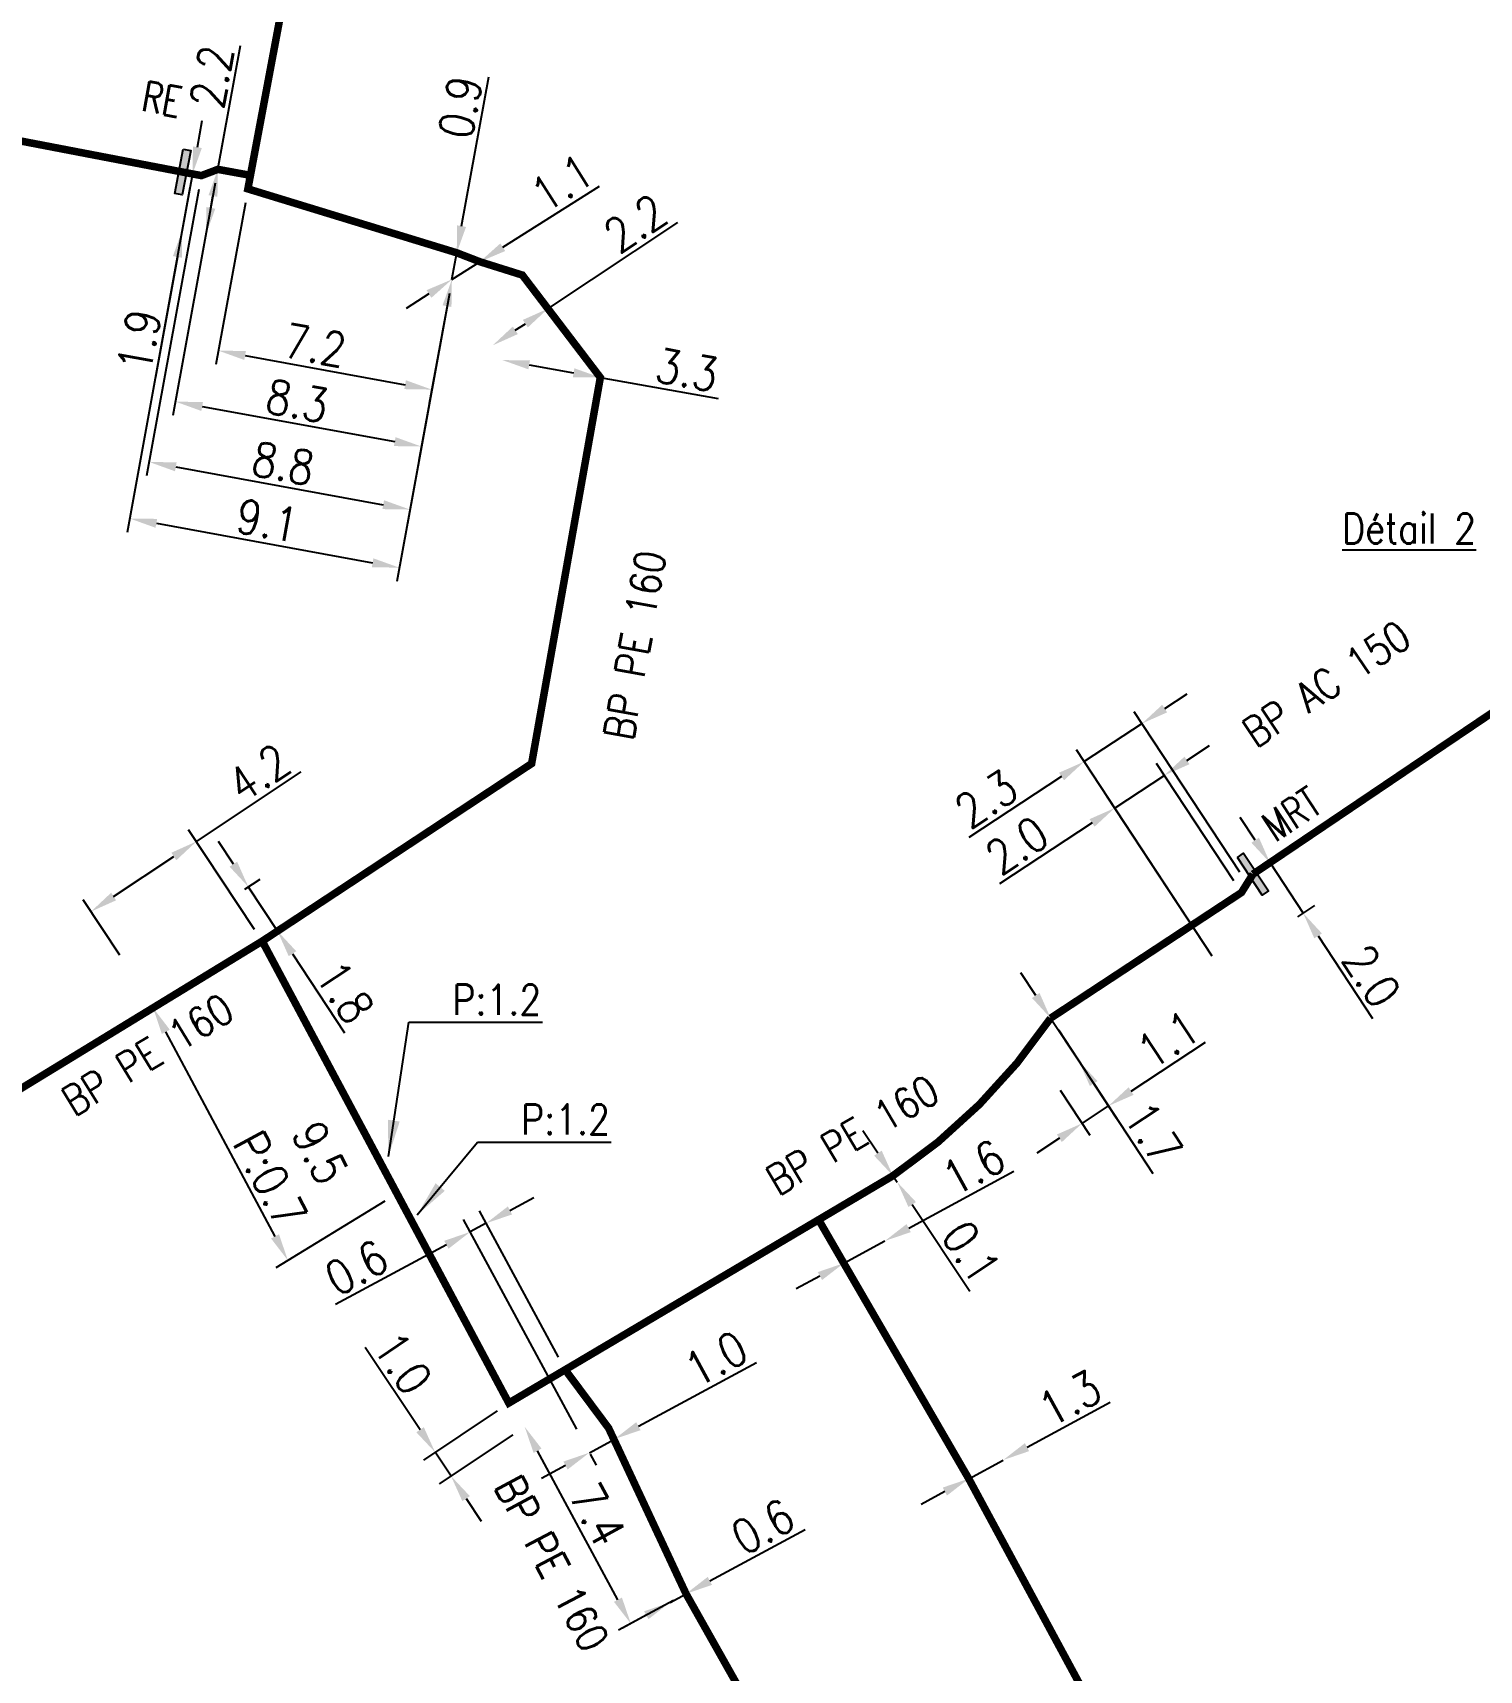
# Model space of a CAD drawing. Header units: millimetres. Extents: x 183997 to 185000, y 127999 to 129007.
# Drawn here: x 184373.4 to 184421.4, y 128464.9 to 128519.2 of the extents above; entities that cross this region are included whole.
import ezdxf
from ezdxf.enums import TextEntityAlignment as Align

# ---------------------------------------------------------------- set-up
doc = ezdxf.new("R2010")
doc.units = ezdxf.units.MM
doc.header["$PDMODE"] = 34
doc.linetypes.add('L_25_AP', pattern=[2000, 1000, 1000])
doc.linetypes.add('L_25_PE', pattern=[2000, 1000, 1000])
doc.layers.get('0').update_dxf_attribs({"linetype": 'CONTINUOUS'})
doc.layers.get('DEFPOINTS').update_dxf_attribs({"linetype": 'CONTINUOUS'})
for name, color, linetype in [('L_150', 1, 'CONTINUOUS'), ('L_340', 7, 'CONTINUOUS'), ('L_900', 7, 'CONTINUOUS')]:
    doc.layers.add(name, color=color, linetype=linetype)
doc.styles.add('G_ROMANS', font='ROMANS.SHX', dxfattribs={"width": 0.75})
doc.styles.get("Standard").update_dxf_attribs({"font": 'romans.shx', "width": 0.85})
doc.dimstyles.get("Standard").update_dxf_attribs({"dimtxt": 1.5, "dimasz": 1.2, "dimexe": 0.625, "dimexo": 0.625, "dimgap": 0.25, "dimtad": 1, "dimdec": 1, "dimzin": 0, "dimdsep": 46, "dimtxsty": 'Standard', "dimcen": -0.5, "dimadec": 0, "dimazin": 0, "dimtfac": 1, "dimtdec": 1, "dimtmove": 0, "dimatfit": 3, "dimfxl": 0, "dimtolj": 1, "dimtzin": 0, "dimarcsym": 0})

# ---------------------------------------------------------------- blocks, each defined once
blk = doc.blocks.new('L_340_21')
at = {"linetype": 'Continuous'}
blk.add_hatch(color=0, dxfattribs=at).paths.add_polyline_path([(0.125, 0.75), (-0.125, 0.75), (-0.125, -0.75), (0.125, -0.75)])
at = {"color": 0, "linetype": 'Continuous'}
blk.add_lwpolyline([(-0.125, 0.75), (0.125, 0.75), (0.125, -0.75), (-0.125, -0.75)], close=True, dxfattribs=at)
at = {"color": 0, "linetype": 'Continuous', "width": 0.75}
for tag, height, flags, p in [('RE', 1, 8, (0, 2)), ('DEF_LEG', 1.2, 3, (0, -5)), ('DEF_COUP', 1.2, 3, (0, -7.5)), ('DEF_TYPE', 1.2, 3, (0, -10))]:
    blk.add_attdef(tag, text='', height=height, dxfattribs=dict(at, flags=flags)).set_placement(p, align=Align.MIDDLE)
blk = doc.blocks.new('L_340_17')
at = {"linetype": 'Continuous'}
blk.add_hatch(color=0, dxfattribs=at).paths.add_polyline_path([(0.125, 0.75), (-0.125, 0.75), (-0.125, -0.75), (0.125, -0.75)])
at = {"color": 0, "linetype": 'Continuous'}
blk.add_lwpolyline([(-0.125, 0.75), (0.125, 0.75), (0.125, -0.75), (-0.125, -0.75)], close=True, dxfattribs=at)
at = {"color": 0, "linetype": 'Continuous', "width": 0.75}
for tag, height, flags, p in [('MRT', 1, 8, (0, 2.5)), ('DEF_LEG', 1.2, 3, (0, -5)), ('DEF_COUP', 1.2, 3, (0, -7.5)), ('DEF_TYPE', 1.2, 3, (0, -10))]:
    blk.add_attdef(tag, text='', height=height, dxfattribs=dict(at, flags=flags)).set_placement(p, align=Align.MIDDLE)
blk = doc.blocks.new('*D205')
at = {"layer": 'DEFPOINTS', "color": 0, "linetype": 'Continuous', "transparency": 16777216}
for p in [(184378.656, 128514.521), (184387.267, 128511.018), (184385.521, 128501.452)]:
    blk.add_point(p, dxfattribs=at)
at = {"layer": 'L_150', "color": 0, "linetype": 'Continuous', "lineweight": -2, "transparency": 16777216}
for p, q in [((184378.571, 128514.06), (184376.485, 128502.624)), ((184387.183, 128510.557), (184385.437, 128500.991)), ((184377.454, 128502.924), (184384.635, 128501.613))]:
    blk.add_line(p, q, dxfattribs=at)
at = {"layer": 'L_150', "color": 0, "linetype": 'Continuous', "transparency": 16777216}
for points in [[(184377.481, 128503.071), (184377.427, 128502.776), (184376.569, 128503.085)], [(184384.662, 128501.761), (184384.609, 128501.466), (184385.521, 128501.452)]]:
    blk.add_solid(points, dxfattribs=at)
at = {"layer": 'L_150', "color": 0, "linetype": 'Continuous', "transparency": 16777216, "insert": (184381.145, 128503.013), "char_height": 1.125, "attachment_point": 5, "rotation": 349.6577}
blk.add_mtext('\\A1;9.1', dxfattribs=at)
blk = doc.blocks.new('*D206')
at = {"layer": 'DEFPOINTS', "color": 0, "linetype": 'Continuous', "transparency": 16777216}
for p in [(184379.497, 128514.673), (184387.267, 128511.018), (184386.255, 128505.473)]:
    blk.add_point(p, dxfattribs=at)
at = {"layer": 'L_150', "color": 0, "linetype": 'Continuous', "lineweight": -2, "transparency": 16777216}
for p, q in [((184379.412, 128514.212), (184378.005, 128506.502)), ((184387.183, 128510.557), (184386.171, 128505.012)), ((184378.975, 128506.802), (184385.369, 128505.635))]:
    blk.add_line(p, q, dxfattribs=at)
at = {"layer": 'L_150', "color": 0, "linetype": 'Continuous', "transparency": 16777216}
for points in [[(184379.002, 128506.949), (184378.948, 128506.654), (184378.09, 128506.963)], [(184385.396, 128505.783), (184385.342, 128505.487), (184386.255, 128505.473)]]:
    blk.add_solid(points, dxfattribs=at)
at = {"layer": 'L_150', "color": 0, "linetype": 'Continuous', "transparency": 16777216, "insert": (184382.13, 128506.988), "char_height": 1.125, "attachment_point": 5, "rotation": 349.6577}
blk.add_mtext('\\A1;8.3', dxfattribs=at)
blk = doc.blocks.new('*D209')
at = {"layer": 'DEFPOINTS', "color": 0, "linetype": 'Continuous', "transparency": 16777216}
for p in [(184378.951, 128514.467), (184387.267, 128511.018), (184385.873, 128503.381)]:
    blk.add_point(p, dxfattribs=at)
at = {"layer": 'L_150', "color": 0, "linetype": 'Continuous', "lineweight": -2, "transparency": 16777216}
for p, q in [((184378.867, 128514.006), (184377.132, 128504.5)), ((184387.183, 128510.557), (184385.789, 128502.92)), ((184378.101, 128504.799), (184384.988, 128503.543))]:
    blk.add_line(p, q, dxfattribs=at)
at = {"layer": 'L_150', "color": 0, "linetype": 'Continuous', "transparency": 16777216}
for points in [[(184378.128, 128504.947), (184378.074, 128504.652), (184377.216, 128504.961)], [(184385.014, 128503.69), (184384.961, 128503.395), (184385.873, 128503.381)]]:
    blk.add_solid(points, dxfattribs=at)
at = {"layer": 'L_150', "color": 0, "linetype": 'Continuous', "transparency": 16777216, "insert": (184381.666, 128504.911), "char_height": 1.125, "attachment_point": 5, "rotation": 349.6577}
blk.add_mtext('\\A1;8.8', dxfattribs=at)
blk = doc.blocks.new('*D213')
at = {"layer": 'DEFPOINTS', "color": 0, "linetype": 'Continuous', "transparency": 16777216}
for p in [(184378.656, 128514.521), (184378.656, 128514.521), (184378.315, 128512.652)]:
    blk.add_point(p, dxfattribs=at)
at = {"layer": 'L_150', "color": 0, "linetype": 'Continuous', "lineweight": -2, "transparency": 16777216}
for p, q in [((184378.817, 128515.407), (184378.979, 128516.292)), ((184378.656, 128514.521), (184378.315, 128512.652)), ((184378.153, 128511.767), (184377.424, 128507.77))]:
    blk.add_line(p, q, dxfattribs=at)
at = {"layer": 'L_150', "color": 0, "linetype": 'Continuous', "transparency": 16777216}
for points in [[(184378.67, 128515.434), (184378.965, 128515.38), (184378.656, 128514.521)], [(184378.005, 128511.794), (184378.301, 128511.74), (184378.315, 128512.652)]]:
    blk.add_solid(points, dxfattribs=at)
at = {"layer": 'L_150', "color": 0, "linetype": 'Continuous', "transparency": 16777216, "insert": (184376.883, 128508.985), "char_height": 1.125, "attachment_point": 5, "rotation": 79.6577}
blk.add_mtext('\\A1;1.9', dxfattribs=at)
blk = doc.blocks.new('*D219')
at = {"layer": 'DEFPOINTS', "color": 0, "linetype": 'Continuous', "transparency": 16777216}
for p in [(184388.947, 128508.342), (184388.947, 128508.342), (184392.196, 128507.764)]:
    blk.add_point(p, dxfattribs=at)
at = {"layer": 'L_150', "color": 0, "linetype": 'Continuous', "lineweight": -2, "transparency": 16777216}
for p, q in [((184389.833, 128508.184), (184391.31, 128507.921)), ((184392.196, 128507.764), (184396.11, 128507.067))]:
    blk.add_line(p, q, dxfattribs=at)
at = {"layer": 'L_150', "color": 0, "linetype": 'Continuous', "transparency": 16777216}
for points in [[(184389.859, 128508.332), (184389.807, 128508.036), (184388.947, 128508.342)], [(184391.336, 128508.069), (184391.284, 128507.774), (184392.196, 128507.764)]]:
    blk.add_solid(points, dxfattribs=at)
at = {"layer": 'L_150', "color": 0, "linetype": 'Continuous', "transparency": 16777216, "insert": (184395.07, 128508.014), "char_height": 1.125, "attachment_point": 5, "rotation": 349.9074}
blk.add_mtext('\\A1;3.3', dxfattribs=at)
blk = doc.blocks.new('*D220')
at = {"layer": 'DEFPOINTS', "color": 0, "linetype": 'Continuous', "transparency": 16777216}
for p in [(184390.456, 128510.049), (184388.624, 128508.832), (184388.624, 128508.832)]:
    blk.add_point(p, dxfattribs=at)
at = {"layer": 'L_150', "color": 0, "linetype": 'Continuous', "lineweight": -2, "transparency": 16777216}
for p, q in [((184390.456, 128510.049), (184394.765, 128512.914)), ((184389.373, 128509.33), (184389.706, 128509.551))]:
    blk.add_line(p, q, dxfattribs=at)
at = {"layer": 'L_150', "color": 0, "linetype": 'Continuous', "transparency": 16777216}
for points in [[(184389.623, 128509.676), (184389.789, 128509.426), (184390.456, 128510.049)], [(184389.29, 128509.455), (184389.456, 128509.205), (184388.624, 128508.832)]]:
    blk.add_solid(points, dxfattribs=at)
at = {"layer": 'L_150', "color": 0, "linetype": 'Continuous', "transparency": 16777216, "insert": (184393.36, 128512.88), "char_height": 1.125, "attachment_point": 5, "rotation": 33.6126}
blk.add_mtext('\\A1;2.2', dxfattribs=at)
blk = doc.blocks.new('*D221')
at = {"layer": 'DEFPOINTS', "color": 0, "linetype": 'Continuous', "transparency": 16777216}
for p in [(184387.428, 128511.904), (184387.267, 128511.019), (184387.267, 128511.019)]:
    blk.add_point(p, dxfattribs=at)
at = {"layer": 'L_150', "color": 0, "linetype": 'Continuous', "lineweight": -2, "transparency": 16777216}
for p, q in [((184387.59, 128512.789), (184388.495, 128517.748)), ((184387.267, 128511.019), (184387.428, 128511.904)), ((184387.105, 128510.133), (184386.944, 128509.248))]:
    blk.add_line(p, q, dxfattribs=at)
at = {"layer": 'L_150', "color": 0, "linetype": 'Continuous', "transparency": 16777216}
for points in [[(184387.442, 128512.816), (184387.737, 128512.762), (184387.428, 128511.904)], [(184386.958, 128510.16), (184387.253, 128510.106), (184387.267, 128511.019)]]:
    blk.add_solid(points, dxfattribs=at)
at = {"layer": 'L_150', "color": 0, "linetype": 'Continuous', "transparency": 16777216, "insert": (184387.548, 128516.735), "char_height": 1.125, "attachment_point": 5, "rotation": 79.6577}
blk.add_mtext('\\A1;0.9', dxfattribs=at)
blk = doc.blocks.new('*D222')
at = {"layer": 'DEFPOINTS', "color": 0, "linetype": 'Continuous', "transparency": 16777216}
for p in [(184409.275, 128493.473), (184413.483, 128490.667), (184412.77, 128488.163)]:
    blk.add_point(p, dxfattribs=at)
at = {"layer": 'L_150', "color": 0, "linetype": 'Continuous', "lineweight": -2, "transparency": 16777216}
for p, q in [((184411.675, 128495.052), (184412.426, 128495.547)), ((184413.225, 128491.059), (184410.665, 128494.949)), ((184410.923, 128494.558), (184409.275, 128493.473)), ((184412.512, 128488.554), (184409.017, 128493.865)), ((184408.523, 128492.979), (184405.449, 128490.955))]:
    blk.add_line(p, q, dxfattribs=at)
at = {"layer": 'L_150', "color": 0, "linetype": 'Continuous', "transparency": 16777216}
for points in [[(184411.592, 128495.178), (184411.757, 128494.927), (184410.923, 128494.558)], [(184408.441, 128493.104), (184408.606, 128492.853), (184409.275, 128493.473)]]:
    blk.add_solid(points, dxfattribs=at)
at = {"layer": 'L_150', "color": 0, "linetype": 'Continuous', "transparency": 16777216, "insert": (184406.03, 128492.236), "char_height": 1.125, "attachment_point": 5, "rotation": 33.3482}
blk.add_mtext('\\A1;2.0', dxfattribs=at)
blk = doc.blocks.new('*D224')
at = {"layer": 'DEFPOINTS', "color": 0, "linetype": 'Continuous', "transparency": 16777216}
for p in [(184388.196, 128511.607), (184387.267, 128511.019), (184387.267, 128511.019)]:
    blk.add_point(p, dxfattribs=at)
at = {"layer": 'L_150', "color": 0, "linetype": 'Continuous', "lineweight": -2, "transparency": 16777216}
for p, q in [((184388.956, 128512.088), (184392.164, 128514.12)), ((184387.267, 128511.019), (184388.196, 128511.607)), ((184386.506, 128510.537), (184385.746, 128510.056))]:
    blk.add_line(p, q, dxfattribs=at)
at = {"layer": 'L_150', "color": 0, "linetype": 'Continuous', "transparency": 16777216}
for points in [[(184388.876, 128512.215), (184389.037, 128511.962), (184388.196, 128511.607)], [(184386.426, 128510.664), (184386.587, 128510.41), (184387.267, 128511.019)]]:
    blk.add_solid(points, dxfattribs=at)
at = {"layer": 'L_150', "color": 0, "linetype": 'Continuous', "transparency": 16777216, "insert": (184390.931, 128514.227), "char_height": 1.125, "attachment_point": 5, "rotation": 32.3413}
blk.add_mtext('\\A1;1.1', dxfattribs=at)
blk = doc.blocks.new('*D225')
at = {"layer": 'DEFPOINTS', "color": 0, "linetype": 'Continuous', "transparency": 16777216}
for p in [(184379.497, 128514.673), (184379.102, 128512.509), (184379.102, 128512.509)]:
    blk.add_point(p, dxfattribs=at)
at = {"layer": 'L_150', "color": 0, "linetype": 'Continuous', "lineweight": -2, "transparency": 16777216}
for p, q in [((184379.497, 128514.673), (184380.247, 128518.784)), ((184379.263, 128513.394), (184379.335, 128513.787))]:
    blk.add_line(p, q, dxfattribs=at)
at = {"layer": 'L_150', "color": 0, "linetype": 'Continuous', "transparency": 16777216}
for points in [[(184379.187, 128513.814), (184379.483, 128513.761), (184379.497, 128514.673)], [(184379.116, 128513.421), (184379.411, 128513.367), (184379.102, 128512.509)]]:
    blk.add_solid(points, dxfattribs=at)
at = {"layer": 'L_150', "color": 0, "linetype": 'Continuous', "transparency": 16777216, "insert": (184379.295, 128517.748), "char_height": 1.125, "attachment_point": 5, "rotation": 79.6577}
blk.add_mtext('\\A1;2.2', dxfattribs=at)
blk = doc.blocks.new('*D229')
at = {"layer": 'DEFPOINTS', "color": 0, "linetype": 'Continuous', "transparency": 16777216}
for p in [(184401.642, 128479.101), (184401.642, 128479.101), (184400.279, 128478.364)]:
    blk.add_point(p, dxfattribs=at)
at = {"layer": 'L_150', "color": 0, "linetype": 'Continuous', "lineweight": -2, "transparency": 16777216}
for p, q in [((184402.434, 128479.528), (184405.931, 128481.418)), ((184400.279, 128478.364), (184401.642, 128479.101)), ((184399.487, 128477.936), (184398.695, 128477.508))]:
    blk.add_line(p, q, dxfattribs=at)
at = {"layer": 'L_150', "color": 0, "linetype": 'Continuous', "transparency": 16777216}
for points in [[(184402.363, 128479.66), (184402.505, 128479.396), (184401.642, 128479.101)], [(184399.416, 128478.068), (184399.558, 128477.804), (184400.279, 128478.364)]]:
    blk.add_solid(points, dxfattribs=at)
at = {"layer": 'L_150', "color": 0, "linetype": 'Continuous', "transparency": 16777216, "insert": (184404.588, 128481.544), "char_height": 1.125, "attachment_point": 5, "rotation": 28.3833}
blk.add_mtext('\\A1;1.6', dxfattribs=at)
blk = doc.blocks.new('*D230')
at = {"layer": 'DEFPOINTS', "color": 0, "linetype": 'Continuous', "transparency": 16777216}
for p in [(184375.287, 128490.037), (184380.97, 128489.052), (184376.502, 128488.196)]:
    blk.add_point(p, dxfattribs=at)
at = {"layer": 'L_150', "color": 0, "linetype": 'Continuous', "lineweight": -2, "transparency": 16777216}
for p, q in [((184378.784, 128492.362), (184382.264, 128494.675)), ((184380.712, 128489.443), (184378.526, 128492.753)), ((184376.036, 128490.535), (184378.035, 128491.864)), ((184376.244, 128488.588), (184375.028, 128490.428))]:
    blk.add_line(p, q, dxfattribs=at)
at = {"layer": 'L_150', "color": 0, "linetype": 'Continuous', "transparency": 16777216}
for points in [[(184377.952, 128491.989), (184378.118, 128491.739), (184378.784, 128492.362)], [(184375.953, 128490.66), (184376.119, 128490.41), (184375.287, 128490.037)]]:
    blk.add_solid(points, dxfattribs=at)
at = {"layer": 'L_150', "color": 0, "linetype": 'Continuous', "transparency": 16777216, "insert": (184380.859, 128494.641), "char_height": 1.125, "attachment_point": 5, "rotation": 33.6126}
blk.add_mtext('\\A1;4.2', dxfattribs=at)
blk = doc.blocks.new('*D231')
at = {"layer": 'DEFPOINTS', "color": 0, "linetype": 'Continuous', "transparency": 16777216}
for p in [(184391.635, 128472.438), (184392.471, 128472.89), (184391.831, 128472.074)]:
    blk.add_point(p, dxfattribs=at)
at = {"layer": 'L_150', "color": 0, "linetype": 'Continuous', "lineweight": -2, "transparency": 16777216}
for p, q in [((184393.46, 128472.953), (184397.376, 128475.067)), ((184391.831, 128472.074), (184392.668, 128472.526)), ((184392.694, 128472.477), (184392.89, 128472.113)), ((184391.858, 128472.026), (184392.054, 128471.662)), ((184391.039, 128471.647), (184390.247, 128471.22))]:
    blk.add_line(p, q, dxfattribs=at)
at = {"layer": 'L_150', "color": 0, "linetype": 'Continuous', "transparency": 16777216}
for points in [[(184393.388, 128473.085), (184393.531, 128472.821), (184392.668, 128472.526)], [(184390.968, 128471.779), (184391.111, 128471.515), (184391.831, 128472.074)]]:
    blk.add_solid(points, dxfattribs=at)
at = {"layer": 'L_150', "color": 0, "linetype": 'Continuous', "transparency": 16777216, "insert": (184396.033, 128475.194), "char_height": 1.125, "attachment_point": 5, "rotation": 28.3559}
blk.add_mtext('\\A1;1.0', dxfattribs=at)
blk = doc.blocks.new('*D232')
at = {"layer": 'DEFPOINTS', "color": 0, "linetype": 'Continuous', "transparency": 16777216}
for p in [(184401.913, 128481.267), (184402.052, 128481.059), (184402.052, 128481.059)]:
    blk.add_point(p, dxfattribs=at)
at = {"layer": 'L_150', "color": 0, "linetype": 'Continuous', "lineweight": -2, "transparency": 16777216}
for p, q in [((184401.413, 128482.015), (184400.913, 128482.763)), ((184401.913, 128481.267), (184402.052, 128481.059)), ((184402.552, 128480.31), (184404.469, 128477.44))]:
    blk.add_line(p, q, dxfattribs=at)
at = {"layer": 'L_150', "color": 0, "linetype": 'Continuous', "transparency": 16777216}
for points in [[(184401.538, 128482.098), (184401.288, 128481.932), (184401.913, 128481.267)], [(184402.676, 128480.394), (184402.427, 128480.227), (184402.052, 128481.059)]]:
    blk.add_solid(points, dxfattribs=at)
at = {"layer": 'L_150', "color": 0, "linetype": 'Continuous', "transparency": 16777216, "insert": (184404.508, 128478.732), "char_height": 1.125, "attachment_point": 5, "rotation": 303.7388}
blk.add_mtext('\\A1;0.1', dxfattribs=at)
blk = doc.blocks.new('*D233')
at = {"layer": 'DEFPOINTS', "color": 0, "linetype": 'Continuous', "transparency": 16777216}
for p in [(184405.571, 128471.829), (184405.571, 128471.829), (184404.428, 128471.211)]:
    blk.add_point(p, dxfattribs=at)
at = {"layer": 'L_150', "color": 0, "linetype": 'Continuous', "lineweight": -2, "transparency": 16777216}
for p, q in [((184406.363, 128472.257), (184409.127, 128473.75)), ((184404.428, 128471.211), (184405.571, 128471.829)), ((184403.636, 128470.783), (184402.844, 128470.355))]:
    blk.add_line(p, q, dxfattribs=at)
at = {"layer": 'L_150', "color": 0, "linetype": 'Continuous', "transparency": 16777216}
for points in [[(184406.292, 128472.389), (184406.434, 128472.125), (184405.571, 128471.829)], [(184403.564, 128470.915), (184403.707, 128470.651), (184404.428, 128471.211)]]:
    blk.add_solid(points, dxfattribs=at)
at = {"layer": 'L_150', "color": 0, "linetype": 'Continuous', "transparency": 16777216, "insert": (184407.785, 128473.877), "char_height": 1.125, "attachment_point": 5, "rotation": 28.3833}
blk.add_mtext('\\A1;1.3', dxfattribs=at)
blk = doc.blocks.new('*D234')
at = {"layer": 'DEFPOINTS', "color": 0, "linetype": 'Continuous', "transparency": 16777216}
for p in [(184389.157, 128473.721), (184389.685, 128472.931), (184387.239, 128471.297)]:
    blk.add_point(p, dxfattribs=at)
at = {"layer": 'L_150', "color": 0, "linetype": 'Continuous', "lineweight": -2, "transparency": 16777216}
for p, q in [((184386.211, 128472.835), (184384.389, 128475.562)), ((184388.767, 128473.46), (184386.321, 128471.826)), ((184389.295, 128472.67), (184386.849, 128471.036)), ((184387.239, 128471.297), (184386.711, 128472.087)), ((184387.739, 128470.548), (184388.239, 128469.8))]:
    blk.add_line(p, q, dxfattribs=at)
at = {"layer": 'L_150', "color": 0, "linetype": 'Continuous', "transparency": 16777216}
for points in [[(184386.336, 128472.918), (184386.086, 128472.752), (184386.711, 128472.087)], [(184387.863, 128470.632), (184387.614, 128470.465), (184387.239, 128471.297)]]:
    blk.add_solid(points, dxfattribs=at)
at = {"layer": 'L_150', "color": 0, "linetype": 'Continuous', "transparency": 16777216, "insert": (184385.635, 128475.047), "char_height": 1.125, "attachment_point": 5, "rotation": 303.7476}
blk.add_mtext('\\A1;1.0', dxfattribs=at)
blk = doc.blocks.new('*D235')
at = {"layer": 'DEFPOINTS', "color": 0, "linetype": 'Continuous', "transparency": 16777216}
for p in [(184387.876, 128479.403), (184391.028, 128474.827), (184391.635, 128472.438)]:
    blk.add_point(p, dxfattribs=at)
at = {"layer": 'L_150', "color": 0, "linetype": 'Continuous', "lineweight": -2, "transparency": 16777216}
for p, q in [((184390.805, 128475.24), (184388.182, 128480.1)), ((184389.196, 128480.115), (184389.988, 128480.542)), ((184391.412, 128472.851), (184387.654, 128479.815)), ((184388.404, 128479.688), (184387.876, 128479.403)), ((184387.084, 128478.975), (184383.408, 128476.991))]:
    blk.add_line(p, q, dxfattribs=at)
at = {"layer": 'L_150', "color": 0, "linetype": 'Continuous', "transparency": 16777216}
for points in [[(184389.125, 128480.247), (184389.268, 128479.983), (184388.404, 128479.688)], [(184387.013, 128479.107), (184387.156, 128478.843), (184387.876, 128479.403)]]:
    blk.add_solid(points, dxfattribs=at)
at = {"layer": 'L_150', "color": 0, "linetype": 'Continuous', "transparency": 16777216, "insert": (184384.099, 128478.216), "char_height": 1.125, "attachment_point": 5, "rotation": 28.3559}
blk.add_mtext('\\A1;0.6', dxfattribs=at)
blk = doc.blocks.new('*D236')
at = {"layer": 'DEFPOINTS', "color": 0, "linetype": 'Continuous', "transparency": 16777216}
for p in [(184380, 128490.521), (184380.508, 128490.857), (184380.969, 128489.053)]:
    blk.add_point(p, dxfattribs=at)
at = {"layer": 'L_150', "color": 0, "linetype": 'Continuous', "lineweight": -2, "transparency": 16777216}
for p, q in [((184380.012, 128491.608), (184379.516, 128492.359)), ((184380.391, 128490.78), (184380.899, 128491.115)), ((184380.508, 128490.857), (184381.478, 128489.388)), ((184381.361, 128489.311), (184381.869, 128489.647)), ((184381.974, 128488.637), (184383.705, 128486.015))]:
    blk.add_line(p, q, dxfattribs=at)
at = {"layer": 'L_150', "color": 0, "linetype": 'Continuous', "transparency": 16777216}
for points in [[(184380.137, 128491.691), (184379.887, 128491.526), (184380.508, 128490.857)], [(184382.099, 128488.72), (184381.849, 128488.555), (184381.478, 128489.388)]]:
    blk.add_solid(points, dxfattribs=at)
at = {"layer": 'L_150', "color": 0, "linetype": 'Continuous', "transparency": 16777216, "insert": (184383.713, 128487.364), "char_height": 1.125, "attachment_point": 5, "rotation": 303.4374}
blk.add_mtext('\\A1;1.8', dxfattribs=at)
blk = doc.blocks.new('*D237')
at = {"layer": 'DEFPOINTS', "color": 0, "linetype": 'Continuous', "transparency": 16777216}
for p in [(184407.148, 128486.498), (184408.083, 128485.078), (184408.083, 128485.078)]:
    blk.add_point(p, dxfattribs=at)
at = {"layer": 'L_150', "color": 0, "linetype": 'Continuous', "lineweight": -2, "transparency": 16777216}
for p, q in [((184406.653, 128487.25), (184406.159, 128488.002)), ((184407.148, 128486.498), (184408.083, 128485.078)), ((184408.577, 128484.326), (184410.545, 128481.336))]:
    blk.add_line(p, q, dxfattribs=at)
at = {"layer": 'L_150', "color": 0, "linetype": 'Continuous', "transparency": 16777216}
for points in [[(184406.779, 128487.332), (184406.528, 128487.168), (184407.148, 128486.498)], [(184408.703, 128484.409), (184408.452, 128484.244), (184408.083, 128485.078)]]:
    blk.add_solid(points, dxfattribs=at)
at = {"layer": 'L_150', "color": 0, "linetype": 'Continuous', "transparency": 16777216, "insert": (184410.555, 128482.685), "char_height": 1.125, "attachment_point": 5, "rotation": 303.3482}
blk.add_mtext('\\A1;1.7', dxfattribs=at)
blk = doc.blocks.new('*D238')
at = {"layer": 'DEFPOINTS', "color": 0, "linetype": 'Continuous', "transparency": 16777216}
for p in [(184380.969, 128489.053), (184377.345, 128486.839), (184385.444, 128480.673)]:
    blk.add_point(p, dxfattribs=at)
at = {"layer": 'L_150', "color": 0, "linetype": 'Continuous', "lineweight": -2, "transparency": 16777216}
for p, q in [((184380.569, 128488.808), (184376.944, 128486.595)), ((184381.396, 128479.253), (184377.768, 128486.045)), ((184385.044, 128480.428), (184381.419, 128478.215))]:
    blk.add_line(p, q, dxfattribs=at)
at = {"layer": 'L_150', "color": 0, "linetype": 'Continuous', "transparency": 16777216}
for points in [[(184377.901, 128486.116), (184377.636, 128485.975), (184377.345, 128486.839)], [(184381.528, 128479.324), (184381.263, 128479.183), (184381.82, 128478.459)]]:
    blk.add_solid(points, dxfattribs=at)
at = {"layer": 'L_150', "color": 0, "linetype": 'Continuous', "transparency": 16777216, "insert": (184382.062, 128481.588), "char_height": 1.125, "attachment_point": 5, "rotation": 298.1027}
blk.add_mtext('\\A1;9.5\\PP:0.7', dxfattribs=at)
blk = doc.blocks.new('*D239')
at = {"layer": 'DEFPOINTS', "color": 0, "linetype": 'Continuous', "transparency": 16777216}
for p in [(184407.148, 128486.498), (184407.206, 128484.501), (184408.19, 128483.005)]:
    blk.add_point(p, dxfattribs=at)
at = {"layer": 'L_150', "color": 0, "linetype": 'Continuous', "lineweight": -2, "transparency": 16777216}
for p, q in [((184407.406, 128486.107), (184409.325, 128483.191)), ((184409.819, 128484.077), (184412.292, 128485.705)), ((184407.463, 128484.109), (184408.447, 128482.614)), ((184408.19, 128483.005), (184409.067, 128483.582)), ((184407.438, 128482.51), (184406.686, 128482.016))]:
    blk.add_line(p, q, dxfattribs=at)
at = {"layer": 'L_150', "color": 0, "linetype": 'Continuous', "transparency": 16777216}
for points in [[(184409.736, 128484.203), (184409.901, 128483.952), (184409.067, 128483.582)], [(184407.355, 128482.636), (184407.52, 128482.385), (184408.19, 128483.005)]]:
    blk.add_solid(points, dxfattribs=at)
at = {"layer": 'L_150', "color": 0, "linetype": 'Continuous', "transparency": 16777216, "insert": (184411.057, 128485.79), "char_height": 1.125, "attachment_point": 5, "rotation": 33.3482}
blk.add_mtext('\\A1;1.1', dxfattribs=at)
blk = doc.blocks.new('*D241')
at = {"layer": 'DEFPOINTS', "color": 0, "linetype": 'Continuous', "transparency": 16777216}
for p in [(184394.513, 128467.105), (184394.513, 128467.105), (184395.041, 128467.39)]:
    blk.add_point(p, dxfattribs=at)
at = {"layer": 'L_150', "color": 0, "linetype": 'Continuous', "lineweight": -2, "transparency": 16777216}
for p, q in [((184395.833, 128467.818), (184398.997, 128469.525)), ((184394.513, 128467.105), (184395.041, 128467.39)), ((184393.721, 128466.678), (184392.929, 128466.25))]:
    blk.add_line(p, q, dxfattribs=at)
at = {"layer": 'L_150', "color": 0, "linetype": 'Continuous', "transparency": 16777216}
for points in [[(184395.762, 128467.95), (184395.905, 128467.686), (184395.041, 128467.39)], [(184393.65, 128466.81), (184393.793, 128466.546), (184394.513, 128467.105)]]:
    blk.add_solid(points, dxfattribs=at)
at = {"layer": 'L_150', "color": 0, "linetype": 'Continuous', "transparency": 16777216, "insert": (184397.594, 128469.62), "char_height": 1.125, "attachment_point": 5, "rotation": 28.3559}
blk.add_mtext('\\A1;0.6', dxfattribs=at)
blk = doc.blocks.new('*D242')
at = {"layer": 'DEFPOINTS', "color": 0, "linetype": 'Continuous', "transparency": 16777216}
for p in [(184389.685, 128472.931), (184389.685, 128472.931), (184395.041, 128467.39)]:
    blk.add_point(p, dxfattribs=at)
at = {"layer": 'L_150', "color": 0, "linetype": 'Continuous', "lineweight": -2, "transparency": 16777216}
for p, q in [((184392.781, 128467.193), (184390.112, 128472.139)), ((184394.629, 128467.168), (184392.796, 128466.178))]:
    blk.add_line(p, q, dxfattribs=at)
at = {"layer": 'L_150', "color": 0, "linetype": 'Continuous', "transparency": 16777216}
for points in [[(184390.244, 128472.21), (184389.98, 128472.068), (184389.685, 128472.931)], [(184392.913, 128467.264), (184392.649, 128467.122), (184393.209, 128466.401)]]:
    blk.add_solid(points, dxfattribs=at)
at = {"layer": 'L_150', "color": 0, "linetype": 'Continuous', "transparency": 16777216, "insert": (184392.107, 128470.022), "char_height": 1.125, "attachment_point": 5, "rotation": 298.3559}
blk.add_mtext('\\A1;7.4', dxfattribs=at)
blk = doc.blocks.new('*D243')
at = {"layer": 'DEFPOINTS', "color": 0, "linetype": 'Continuous', "transparency": 16777216}
for p in [(184414.434, 128491.652), (184413.865, 128491.278), (184414.965, 128489.607)]:
    blk.add_point(p, dxfattribs=at)
at = {"layer": 'L_340', "color": 0, "linetype": 'Continuous', "lineweight": -2, "transparency": 16777216}
for p, q in [((184413.94, 128492.404), (184413.445, 128493.156)), ((184414.257, 128491.535), (184414.826, 128491.91)), ((184414.434, 128491.652), (184415.534, 128489.982)), ((184415.356, 128489.865), (184415.925, 128490.239)), ((184416.029, 128489.23), (184417.831, 128486.491))]:
    blk.add_line(p, q, dxfattribs=at)
at = {"layer": 'L_340', "color": 0, "linetype": 'Continuous', "transparency": 16777216}
for points in [[(184414.065, 128492.487), (184413.814, 128492.322), (184414.434, 128491.652)], [(184416.154, 128489.312), (184415.903, 128489.147), (184415.534, 128489.982)]]:
    blk.add_solid(points, dxfattribs=at)
at = {"layer": 'L_340', "color": 0, "linetype": 'Continuous', "transparency": 16777216, "insert": (184417.804, 128487.897), "char_height": 1.125, "attachment_point": 5, "rotation": 303.3482}
blk.add_mtext('\\A1;2.0', dxfattribs=at)
blk = doc.blocks.new('*D244')
at = {"layer": 'DEFPOINTS', "color": 0, "linetype": 'Continuous', "transparency": 16777216}
for p in [(184408.261, 128495.014), (184413.69, 128490.948), (184412.77, 128488.163)]:
    blk.add_point(p, dxfattribs=at)
at = {"layer": 'L_150', "color": 0, "linetype": 'Continuous', "lineweight": -2, "transparency": 16777216}
for p, q in [((184410.934, 128496.773), (184411.686, 128497.268)), ((184413.433, 128491.339), (184409.925, 128496.67)), ((184410.182, 128496.279), (184408.261, 128495.014)), ((184412.512, 128488.554), (184408.003, 128495.406)), ((184407.509, 128494.519), (184404.432, 128492.495))]:
    blk.add_line(p, q, dxfattribs=at)
at = {"layer": 'L_150', "color": 0, "linetype": 'Continuous', "transparency": 16777216}
for points in [[(184410.852, 128496.899), (184411.017, 128496.648), (184410.182, 128496.279)], [(184407.427, 128494.645), (184407.592, 128494.394), (184408.261, 128495.014)]]:
    blk.add_solid(points, dxfattribs=at)
at = {"layer": 'L_150', "color": 0, "linetype": 'Continuous', "transparency": 16777216, "insert": (184405.013, 128493.775), "char_height": 1.125, "attachment_point": 5, "rotation": 33.3482}
blk.add_mtext('\\A1;2.3', dxfattribs=at)
blk = doc.blocks.new('*D248')
at = {"layer": 'DEFPOINTS', "color": 0, "linetype": 'Continuous', "transparency": 16777216}
for p in [(184380.494, 128514.025), (184387.267, 128511.018), (184386.6, 128507.363)]:
    blk.add_point(p, dxfattribs=at)
at = {"layer": 'L_150', "color": 0, "linetype": 'Continuous', "lineweight": -2, "transparency": 16777216}
for p, q in [((184380.41, 128513.563), (184379.43, 128508.195)), ((184387.183, 128510.557), (184386.516, 128506.902)), ((184380.4, 128508.495), (184385.714, 128507.525))]:
    blk.add_line(p, q, dxfattribs=at)
at = {"layer": 'L_150', "color": 0, "linetype": 'Continuous', "transparency": 16777216}
for points in [[(184380.427, 128508.643), (184380.373, 128508.347), (184379.514, 128508.657)], [(184385.741, 128507.673), (184385.687, 128507.378), (184386.6, 128507.363)]]:
    blk.add_solid(points, dxfattribs=at)
at = {"layer": 'L_150', "color": 0, "linetype": 'Continuous', "transparency": 16777216, "insert": (184382.728, 128508.832), "char_height": 1.125, "attachment_point": 5, "rotation": 349.6577}
blk.add_mtext('\\A1;7.2', dxfattribs=at)

msp = doc.modelspace()

# ---------------------------------------------------------------- linework, layer by layer
at = {"layer": 'L_150', "linetype": 'L_25_PE', "const_width": 0.25, "flags": 128}
for points in [[(184114.749, 128313.706), (184117.592, 128315.571), (184131.393, 128324.444), (184146.26, 128333.198), (184171.83, 128350.228), (184185.09, 128359.121), (184206.338, 128373.372), (184206.338, 128373.372), (184213.536, 128378.264), (184226.322, 128386.803), (184238.432, 128394.551), (184250.014, 128402.366), (184261.627, 128410.361), (184281.827, 128423.635), (184293.972, 128431.549), (184310.829, 128442.791), (184322.842, 128450.523), (184346.065, 128466.061), (184353.919, 128471.254), (184365.542, 128479.315), (184371.382, 128483.198), (184380.969, 128489.053), (184389.915, 128494.948), (184392.196, 128507.764), (184392.196, 128507.764), (184390.456, 128510.049), (184389.607, 128511.164), (184388.196, 128511.607), (184387.428, 128511.904), (184380.494, 128514.025), (184383.015, 128527.46), (184384.363, 128528.119), (184386.15, 128527.879), (184390.079, 128527.129, 0.187336), (184393.714, 128527.633), (184394.414, 128528.903), (184395.664, 128535.779), (184395.93, 128542.828), (184395.894, 128543.547), (184393.837, 128547.677), (184391.99, 128549.26), (184371.666, 128584.015), (184360.613, 128602.974), (184353.646, 128615.4), (184331.747, 128652.228), (184330.343, 128654.336), (184328.732, 128655.256), (184326.706, 128654.98), (184321.56, 128651.553), (184321.56, 128651.553), (184270.444, 128616.936), (184242.383, 128598.042), (184241.72, 128597.595), (184238.528, 128595.351), (184237.762, 128594.639), (184237.269, 128593.38), (184236.751, 128590.58), (184230.802, 128559.695, 0.420912), (184233.544, 128555.743), (184238.531, 128554.552), (184239.184, 128554.462), (184239.606, 128553.772), (184252.996, 128551.266), (184266.936, 128548.521), (184280.612, 128546.039), (184294.503, 128543.399), (184308.386, 128540.885), (184323.052, 128538.222), (184338.018, 128535.338), (184356.804, 128531.793), (184380.625, 128527.611), (184382.948, 128527.099)], [(184380.97, 128489.052), (184385.444, 128480.673), (184389.157, 128473.721), (184389.157, 128473.721), (184391.028, 128474.827), (184399.444, 128479.806), (184401.913, 128481.267, 0.095712), (184407.148, 128486.498), (184413.483, 128490.667), (184413.483, 128490.667), (184413.865, 128491.278), (184413.865, 128491.278), (184413.865, 128491.278)]]:
    msp.add_lwpolyline(points, format="xyb", dxfattribs=at)
at = {"layer": 'L_150', "linetype": 'L_25_AP', "const_width": 0.25, "flags": 128}
msp.add_lwpolyline([(184413.865, 128491.278), (184422.21, 128496.909), (184430.83, 128502.735), (184431.162, 128502.959), (184430.391, 128504.124), (184433.822, 128506.395), (184433.822, 128506.395), (184437.406, 128508.768), (184481.191, 128538.059), (184482.235, 128538.768), (184484.037, 128539.99), (184485.877, 128541.642), (184487.917, 128554.297), (184487.917, 128554.297), (184488.159, 128557.544), (184488.342, 128560.012), (184488.342, 128560.012), (184488.588, 128560.247), (184488.705, 128560.551), (184488.705, 128560.551), (184488.682, 128561.393), (184488.659, 128562.234), (184487.588, 128562.479)], dxfattribs=at)
at = {"layer": 'L_150', "linetype": 'L_25_PE', "const_width": 0.25, "flags": 128}
for points in [[(184380.579, 128514.475), (184379.497, 128514.673), (184378.951, 128514.467), (184378.656, 128514.521), (184378.333, 128514.583), (184332.397, 128523.39), (184318.594, 128525.977), (184305.187, 128528.418), (184298.053, 128529.828), (184280.478, 128533.011), (184268.679, 128535.358), (184249.959, 128538.839), (184238.343, 128541.027), (184237.089, 128541.15), (184236.17, 128541.131), (184233.943, 128541.139), (184230.939, 128541.713), (184208.444, 128546.022), (184166.423, 128554.062), (184164.116, 128554.45), (184162.909, 128555.607), (184160.622, 128555.901), (184160.225, 128555.952), (184152.471, 128556.949), (184145.339, 128556.938), (184144.009, 128556.936), (184138.797, 128556.163), (184129.008, 128554.605), (184103.249, 128550.139), (184072.389, 128545.033), (184070.117, 128544.657), (184067.717, 128544.458), (184055.876, 128542.212), (184007.383, 128533.992), (184000, 128532.697)], [(184399.444, 128479.806), (184400.279, 128478.364), (184404.428, 128471.211), (184447.558, 128391.388), (184464.825, 128359.34), (184484.457, 128323.252), (184504.124, 128287.005), (184522.709, 128253.031), (184523.71, 128252.463), (184525.048, 128250.044), (184528.744, 128243.082), (184531.479, 128238.893), (184534.094, 128233.841), (184534.371, 128232.176), (184533.738, 128230.305), (184530.615, 128224.91), (184528.992, 128224.9), (184495.471, 128166.783), (184473.497, 128128.403), (184470.719, 128123.64), (184464.245, 128127.346), (184463.709, 128127.65)], [(184391.028, 128474.827), (184392.471, 128472.89), (184392.471, 128472.89), (184392.471, 128472.89), (184395.041, 128467.39), (184404.218, 128451.104), (184408.212, 128443.939), (184411.179, 128442.148), (184416.5, 128432.096), (184432.869, 128401.879), (184434.158, 128399.561), (184433.997, 128398.214), (184433.904, 128397.44), (184443.514, 128379.835), (184455.506, 128357.669), (184475.481, 128320.857), (184497.343, 128280.772), (184518.914, 128240.928), (184521.552, 128236.055), (184523.207, 128232.997), (184523.518, 128232.436), (184521.878, 128229.559), (184491.093, 128175.583), (184463.709, 128127.65), (184454.081, 128110.798), (184451.383, 128106.07), (184453.468, 128104.881), (184452.41, 128103.027), (184451.087, 128100.708)]]:
    msp.add_lwpolyline(points, dxfattribs=at)

# ---------------------------------------------------------------- block references
at = {"layer": 'L_340'}
ref = msp.add_blockref('L_340_21', (184378.333, 128514.584), dxfattribs=dict(at, rotation=349.3181956148227))
ref.add_attrib('RE', 'RE', dxfattribs={"layer": '0', "color": 0, "linetype": 'Continuous', "height": 1, "rotation": 349.3182, "style": 'G_ROMANS', "width": 0.75, "flags": 8}).set_placement((184377.645, 128517.004), align=Align.MIDDLE)
ref = msp.add_blockref('L_340_17', (184413.865, 128491.277), dxfattribs=dict(at, rotation=33.43517941476073))
ref.add_attrib('MRT', 'MRT', dxfattribs={"layer": '0', "color": 0, "linetype": 'Continuous', "height": 1, "rotation": 33.4352, "style": 'G_ROMANS', "width": 0.75, "flags": 8}).set_placement((184415.152, 128493.268), align=Align.MIDDLE)

# ---------------------------------------------------------------- texts
at = {"layer": 'L_150', "linetype": 'Continuous', "width": 0.85}
for s, rotation, p in [('BP PE 160', 79.9074, (184393.341, 128498.879)), ('BP AC 150', 33.6316, (184416.304, 128497.593)), ('BP PE 160', 31.5629, (184377.16, 128485.284)), ('BP PE 160', 30.6064, (184400.569, 128482.618)), ('BP PE 160', 298.1017, (184390.586, 128468.399))]:
    msp.add_text(s, height=1, rotation=rotation, dxfattribs=at).set_placement(p, align=Align.MIDDLE)
at = {"layer": 'L_150', "linetype": 'Continuous', "char_height": 1, "attachment_point": 4}
for insert in [(184387.284, 128487.11), (184389.566, 128483.136)]:
    msp.add_mtext('P:1.2', dxfattribs=dict(at, insert=insert))
at = {"layer": 'L_900', "insert": (184416.83, 128503.249), "char_height": 1, "attachment_point": 1}
msp.add_mtext_dynamic_manual_height_columns('{\\LDétail 2}', width=12.58629, gutter_width=5, heights=[0], dxfattribs=at)

# ---------------------------------------------------------------- dimensions: what is measured, and where the dimension line sits
at = {"layer": 'L_150', "linetype": 'Continuous'}
for base, p1, p2, angle, override, picture, middle in [((184379.102, 128512.509), (184379.497, 128514.673), (184379.102, 128512.509), 79.6577, {"dimscale": 0.75}, '*D225', (184380.033, 128517.614)), ((184387.267, 128511.018), (184387.428, 128511.904), (184387.267, 128511.018), 79.6577, {"dimscale": 0.75}, '*D221', (184388.285, 128516.601)), ((184378.656, 128514.521), (184378.315, 128512.652), (184378.656, 128514.521), 259.6577, {"dimscale": 0.75}, '*D213', (184377.621, 128508.851)), ((184387.267, 128511.018), (184388.196, 128511.607), (184387.267, 128511.018), 32.3413, {"dimscale": 0.75}, '*D224', (184391.333, 128513.593)), ((184385.521, 128501.452), (184378.656, 128514.521), (184387.267, 128511.018), 169.6577, {"dimscale": 0.75}, '*D205', (184381.01, 128502.275)), ((184385.873, 128503.381), (184378.951, 128514.467), (184387.267, 128511.018), 169.6577, {"dimscale": 0.75}, '*D209', (184381.531, 128504.173)), ((184386.255, 128505.473), (184379.497, 128514.673), (184387.267, 128511.018), 169.6577, {"dimscale": 0.75}, '*D206', (184381.996, 128506.251)), ((184386.6, 128507.363), (184380.494, 128514.025), (184387.267, 128511.018), 169.6577, {"dimscale": 0.75, "dimatfit": 0}, '*D248', (184382.594, 128508.095)), ((184388.624, 128508.832), (184390.456, 128510.049), (184388.624, 128508.832), 33.6126, {"dimscale": 0.75}, '*D220', (184393.775, 128512.256)), ((184388.947, 128508.342), (184392.196, 128507.764), (184388.947, 128508.342), 349.9074, {"dimscale": 0.75}, '*D219', (184394.939, 128507.275)), ((184408.261, 128495.014), (184413.69, 128490.948), (184412.77, 128488.163), 33.3482, {"dimscale": 0.75, "dimatfit": 0}, '*D244', (184405.426, 128493.148)), ((184375.287, 128490.037), (184380.97, 128489.052), (184376.502, 128488.196), 33.6126, {"dimscale": 0.75}, '*D230', (184381.274, 128494.017)), ((184409.275, 128493.473), (184413.483, 128490.667), (184412.77, 128488.163), 33.3482, {"dimscale": 0.75}, '*D222', (184406.442, 128491.609)), ((184380.508, 128490.857), (184380.969, 128489.053), (184380, 128490.521), 303.4374, {"dimscale": 0.75, "dimatfit": 0}, '*D236', (184383.087, 128486.951)), ((184408.083, 128485.078), (184407.148, 128486.498), (184408.083, 128485.078), 123.3482, {"dimscale": 0.75, "dimatfit": 0}, '*D237', (184409.929, 128482.272)), ((184408.19, 128483.005), (184407.148, 128486.498), (184407.206, 128484.501), 33.3482, {"dimscale": 0.75, "dimatfit": 0}, '*D239', (184411.47, 128485.164)), ((184401.6423, 128479.1005), (184400.2786, 128478.3637), (184401.6423, 128479.1005), 208.3833, {"dimscale": 0.75, "dimatfit": 0}, '*D229', (184404.9443, 128480.8846)), ((184387.876, 128479.403), (184391.028, 128474.827), (184391.635, 128472.438), 28.3559, {"dimscale": 0.75, "dimatfit": 0}, '*D235', (184384.455, 128477.556)), ((184387.238648, 128471.296683), (184389.156742, 128473.720718), (184389.6845, 128472.9308), 123.747583, {"dimscale": 0.75, "dimatfit": 0}, '*D234', (184385.011397, 128474.630304)), ((184391.8315, 128472.0744), (184392.4711, 128472.8895), (184391.6351, 128472.4383), 28.3559, {"dimscale": 0.75, "dimatfit": 0}, '*D231', (184396.3894, 128474.5343)), ((184405.571, 128471.829), (184404.428, 128471.211), (184405.571, 128471.829), 208.3833, {"dimscale": 0.75, "dimatfit": 0}, '*D233', (184408.141, 128473.217)), ((184389.685, 128472.931), (184395.041, 128467.39), (184389.685, 128472.931), 298.3559, {"dimscale": 0.75, "dimatfit": 0}, '*D242', (184391.447, 128469.666)), ((184394.513, 128467.105), (184395.041, 128467.39), (184394.513, 128467.105), 28.3559, {"dimscale": 0.75, "dimatfit": 0}, '*D241', (184397.95, 128468.96))]:
    dim = msp.add_linear_dim(base=base, p1=p1, p2=p2, angle=angle, dimstyle='Standard', override=override, dxfattribs=at)
    dim.commit()
    dim.dimension.update_dxf_attribs({"geometry": picture, "text_midpoint": middle, "dimtype": 160})
for base, p1, p2, angle, text, picture, middle in [((184377.345, 128486.839), (184385.444, 128480.673), (184380.969, 128489.053), 298.1027, '<>\\PP:0.7', '*D238', (184380.573, 128480.794)), ((184402.052, 128481.059), (184401.913, 128481.267), (184402.052, 128481.059), 123.7388, '0.1', '*D232', (184403.884, 128478.315))]:
    dim = msp.add_linear_dim(base=base, p1=p1, p2=p2, angle=angle, text=text, dimstyle='Standard', override={"dimscale": 0.75, "dimatfit": 0}, dxfattribs=at)
    dim.commit()
    dim.dimension.update_dxf_attribs({"geometry": picture, "text_midpoint": middle, "dimtype": 160})
at = {"layer": 'L_340', "linetype": 'Continuous'}
dim = msp.add_linear_dim(base=(184414.434, 128491.652), p1=(184414.965, 128489.607), p2=(184413.865, 128491.278), angle=303.3482, dimstyle='Standard', override={"dimscale": 0.75, "dimatfit": 0}, dxfattribs=at)
dim.commit()
dim.dimension.update_dxf_attribs({"geometry": '*D243', "text_midpoint": (184417.177, 128487.485), "dimtype": 160})

# ---------------------------------------------------------------- leaders
at = {"layer": 'L_150', "linetype": 'Continuous', "annotation_type": 0, "has_hookline": 1, "hookline_direction": 0, "text_width": 2.995}
for points in [[(184385.159, 128481.909), (184385.834, 128486.36), (184387.034, 128486.36)], [(184386.114, 128479.966), (184388.116, 128482.386), (184389.316, 128482.386)]]:
    msp.add_leader(points, dimstyle='Standard', dxfattribs=at)

doc.saveas('drawing.dxf')
